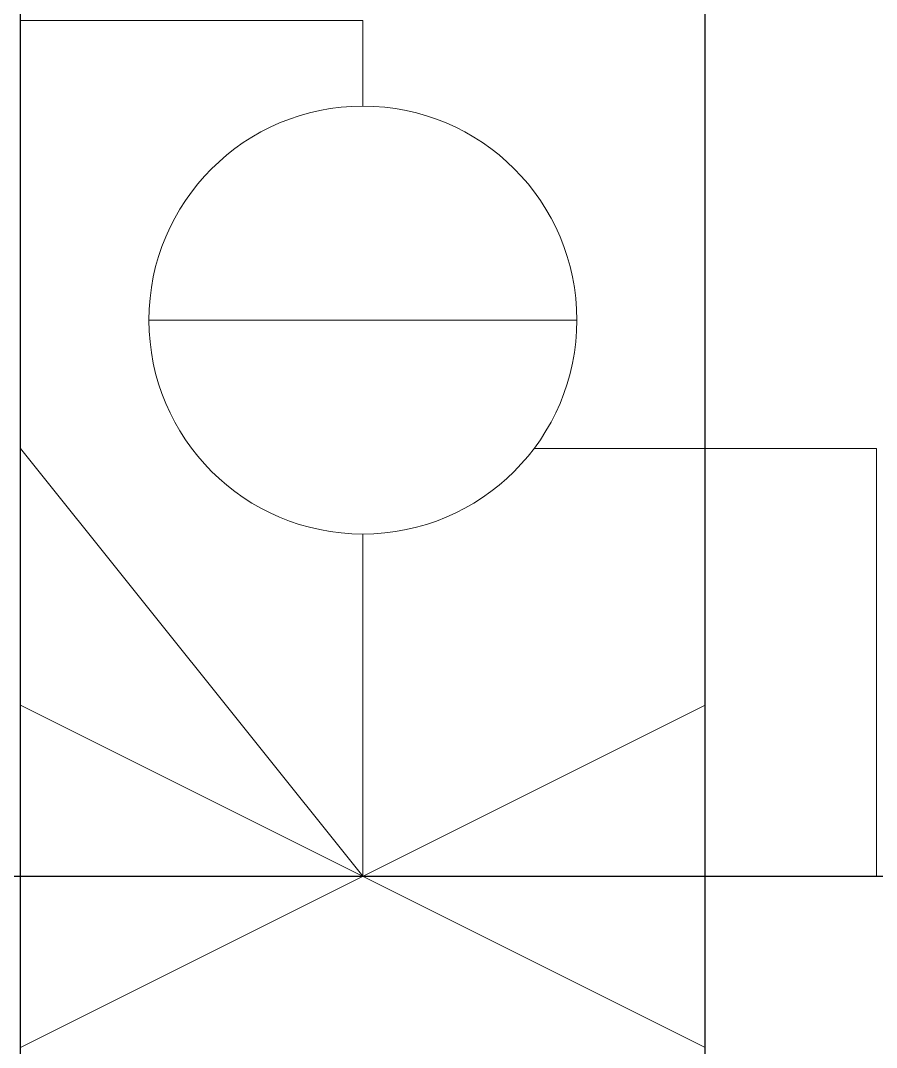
# Model space of a CAD drawing. Header units: metres. Extents: x 0.006 to 0.016, y 0.0045 to 0.0165.
import ezdxf

# ---------------------------------------------------------------- set-up
doc = ezdxf.new("R2010")
doc.units = ezdxf.units.M
doc.header["$PDMODE"] = 2
doc.layers.add('Level 7', color=7, linetype='Continuous')

# ---------------------------------------------------------------- blocks, each defined once
blk = doc.blocks.new('0010006')
at = {"layer": 'Level 7', "color": 2, "linetype": 'Continuous', "lineweight": 13, "flags": 128}
blk.add_lwpolyline([(-0.004, 0.002), (-0.004, -0.002), (0.004, 0.002), (0.004, -0.002), (-0.004, 0.002)], dxfattribs=at)

msp = doc.modelspace()

# ---------------------------------------------------------------- linework, layer by layer
for p in [(0.006, 0.0065), (0.014, 0.0065)]:
    msp.add_point(p)
at = {"layer": 'Level 7', "color": 2, "linetype": 'Continuous', "lineweight": 13}
for p, q in [((0.006, 0.0165), (0.01, 0.0165)), ((0.006, 0.0115), (0.006, 0.0165)), ((0.01, 0.0155), (0.01, 0.0165)), ((0.0075, 0.013), (0.0125, 0.013)), ((0.01, 0.0065), (0.006, 0.0115)), ((0.012, 0.0115), (0.016, 0.0115)), ((0.016, 0.0115), (0.016, 0.0065)), ((0.01, 0.0065), (0.01, 0.0105))]:
    msp.add_line(p, q, dxfattribs=at)
msp.add_circle((0.01, 0.013), 0.0025, dxfattribs=at)

# ---------------------------------------------------------------- block references
at = {"color": 111, "linetype": 'Continuous', "lineweight": 0, "true_color": 0x5fffc3}
msp.add_blockref('0010006', (0.01, 0.0065), dxfattribs=at)

doc.saveas('drawing.dxf')
